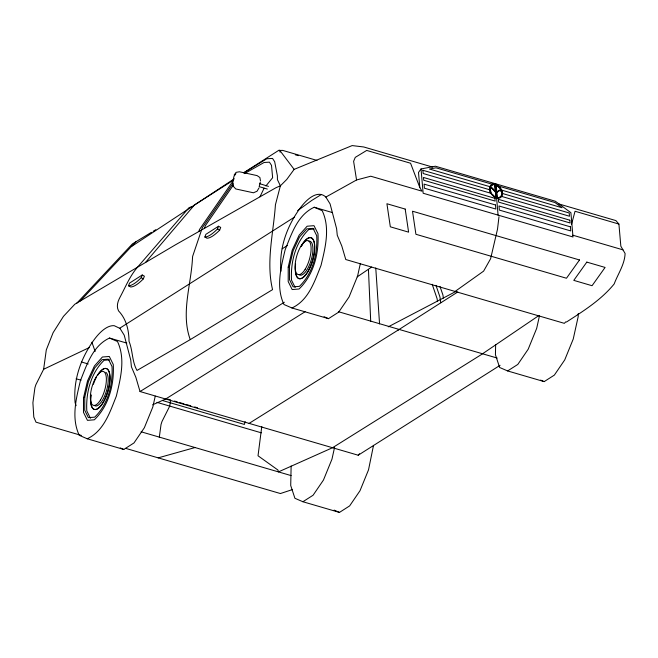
<?xml version="1.0" encoding="UTF-8"?>
<svg xmlns="http://www.w3.org/2000/svg" width="658" height="658" viewBox="0 0 658 658"><rect width="100%" height="100%" fill="white"/><g stroke="black" fill="none" stroke-linecap="round" stroke-linejoin="round"><path stroke-width="0.99" d="M280.982 271.228C279.025 249.645 285.975 228.803 298.041 211.086A64.854 24.091 -73.7 0 1 325.842 197.079L356.554 179.971L370.758 176.212L421.934 191.157L419.804 187.497L410.567 163.233L366.703 150.427L355.271 157.369L353.609 161.317L356.554 179.971M291.132 466.004L290.713 485.522L294.916 498.279L302.902 501.741L339.454 512.418L349.637 505.903L360.016 490.704L368.521 469.837L373.522 445.359M495.647 344.447L495.433 354.72L499.628 367.477L507.614 370.939L544.166 381.615L554.357 375.101L564.729 359.91L573.241 339.034L578.193 316.613L578.259 313.537M498.994 216.688L497.522 229.074L490.621 258.709L483.614 271.129L455.065 291.445M261.785 426.483L258.026 455.78L277.931 470.026L278.449 471.893L332.553 447.72L481.566 354.44L538.507 315.799M159.302 437.331L161.021 424.542L161.975 421.531L169.731 406.093L170.587 399.924L167.691 399.085M81.345 435.423L36.009 422.181L33.797 417.049L32.9 402.754L34.915 387.726L35.869 384.716L43.634 369.27L46.299 349.883L53.117 332.677L63.464 316.358L74.823 304.226L175.373 244.858L276.039 187.686L280.382 185.819L286.765 179.445L294.134 169.377L352.153 145.583L363.742 146.973L432.693 167.107M155.239 396.149L152.87 406.874L144.357 427.741L133.985 442.941L123.794 449.455L87.243 438.779L79.256 435.316C71.056 417.929 76.188 398.353 80.432 380.628C86.815 364.779 92.77 345.771 109.499 338.048L126.821 343.098M260.305 182.085L259.178 186.642L267.329 189.06M360.378 263.397L357.582 276.072L349.077 296.947L338.697 312.139L328.506 318.653L291.955 307.977L283.976 304.514C275.776 287.135 280.9 267.559 285.144 249.826C291.527 233.977 297.482 214.977 314.22 207.245L332.496 212.583M334.552 447.465L331.969 459.161L323.465 480.036L313.085 495.235L302.902 501.741M539.486 315.692L536.689 328.358L528.177 349.234L517.805 364.433L507.614 370.939M245.138 421.581L244.414 424.435L162.378 400.483M571.457 224.584L575.051 211.259L618.915 224.065L620.839 246.191L625.1 253.511C624.664 264.541 617.936 273.909 614.169 283.968C601.124 299.966 583.564 310.954 566.439 322.042M204.416 228.359L205.362 225.694L233.467 184.931M198.765 231.575L199.538 229.42L233.047 180.999M128.524 285.786L129.552 283.096L142.235 274.986L144.382 276.187L143.354 278.877A46.611 12.946 -61 0 1 130.671 286.978L128.524 285.786A46.611 12.946 -61 0 0 141.207 277.676L142.235 274.986M204.844 237.02L205.872 234.33L218.546 226.229L220.701 227.421L219.673 230.111A46.611 12.946 -61 0 1 206.99 238.212L204.844 237.02A46.611 12.946 -61 0 0 217.527 228.918L218.546 226.229M259.984 196.8L264.105 188.163M259.022 187.908L257.031 191.239L253.42 192.786L235.761 188.953L233.088 186.058L232.677 182.184L233.968 176.369L235.918 173.622M233.146 183.121L202.36 227.61L192.629 256.39L192.481 258.281C191.124 285.12 180.662 313.307 190.252 339.61L137.02 370.446C131.904 361.587 132.916 350.73 129.026 341.337C128.919 330.234 126.394 319.122 118.547 310.88C116.137 306.274 117.815 301.29 120.126 297.046C125.538 286.937 129.914 275.924 137.506 267.214L188.986 207.706L191.741 206.67M234.125 175.102L236.082 172.355L239.446 171.771L257.097 175.604L259.894 177.528L260.469 180.818M421.03 168.942L423.143 193.238L573.011 236.987L570.897 212.69L555.319 201.233L435.374 166.219L421.03 168.942L418.496 172.462L419.804 187.497M265.931 185.926L272.634 177.709L271.507 165.355L269.435 162.164L264.08 162.485L244.521 173.605M145.434 262.534L194.357 205.049L232.957 180.432M76.139 405.682L75.111 402.77C73.128 381.122 80.12 360.214 92.202 342.44A64.854 24.091 -73.7 0 1 114.262 325.71L120.011 328.432L124.239 335.226L130.745 360.016L131.411 366.794L135.844 377.273L140.031 391.535L358.191 455.221L359.531 453.757M565.74 321.844L564.367 323.349L345.771 259.532L341.782 245.96L337.266 235.268L336.608 228.68L330.077 203.881L325.842 197.079M76.723 303.28L132.455 243.855L151.414 232.332M80.317 300.986L136.05 241.56M279.379 150.435L282.66 150.394L316.983 160.42M496.609 192.498L499.471 190.392L501.709 191.05M297.646 210.65L311.678 200.493L321.186 194.62M357.187 276.886L371.63 267.082M131.32 246.61L234.347 178.77M243.773 172.7L279 150.189M294.587 217.05L119.666 328.268M282.241 248.79L287.431 245.475M87.243 438.779C103.98 431.048 109.935 412.048 116.318 396.198C120.554 378.465 125.686 358.89 117.486 341.51L109.499 338.048M291.955 307.977C308.692 300.245 314.647 281.246 321.03 265.396C325.274 247.671 330.406 228.096 322.206 210.708L314.22 207.245M398.065 330.127L457.771 291.979M358.191 455.221L500.08 365.305M249.111 423.382L399.151 329.436M305.106 311.728L165.676 399.003L152.623 404.834M140.031 391.535L284.338 302.244M243.731 172.881L266.786 158.767L272.527 158.413L274.674 161.712L277.38 175.785L277.429 179.65L280.382 185.819L275.431 204.761C273.506 232.883 265.84 261.719 272.568 289.627L190.252 339.61M153.182 231.279L155.831 229.7M456.052 291.379L388.269 326.829M43.634 369.27L89.208 347.613M292.284 489.626L280.407 493.541L125.694 448.369M498.057 197.762C501.766 197.976 504.176 190.59 499.537 190.524L496.741 192.58L497.193 197.803M158.208 457.861L195.015 447.539M490.942 193.296L423.135 173.506L422.954 170.274M314.236 229.042L308.824 229.469C295.475 242.35 290.499 262.007 291.51 280.119L295.146 287.456M109.524 359.844L104.112 360.271C90.763 373.152 85.787 392.81 86.798 410.921L90.434 418.249M495.351 183.73C489.174 182.784 487.603 190.688 491.575 194.25A10.347 6.638 35.8 0 0 496.625 198.403A10.347 6.638 35.8 0 0 501.199 197.063C505.212 192.276 499.8 185.934 495.351 183.73L498.081 215.117M492.184 184.215L435.966 167.806L429.46 169.04L489.725 186.633M498.764 186.14L554.982 202.549L562.047 207.747L501.783 190.154M558.765 203.914L615.896 220.594L618.915 224.065M489.963 187.62L492.2 188.278L495.589 192.202M422.855 170.249L489.437 189.685M502.622 193.534L569.211 212.978L569.491 216.235L501.692 196.438M572.781 235.194L622.97 249.851M295.31 154.794L298.247 155.65M338.36 311.686L497.201 358.059M81.345 361.966L88.23 363.973M174.436 401.051L177.323 401.89M179.247 402.457L184.059 403.864M185.984 404.423L190.804 405.83M194.653 406.948L197.54 407.796M76.139 378.761L81.066 380.201M156.925 402.351L261.358 432.841M141.075 431.788L291.116 475.594M259.828 183.73L268.48 186.395M540.613 380.077L544.166 381.615M324.073 316.728L328.506 318.653M334.124 510.106L339.454 512.418M120.249 447.909L123.794 449.455M217.527 228.918L219.673 230.111M141.207 277.676L143.354 278.877M294.134 169.377L279.658 150.221L280.127 152.171M493.41 195.566C488.984 192.852 488.203 183.96 494.89 184.207L496.058 197.63L491.962 194.118M491 192.498L490.062 187.752L492.151 188.361L495.466 192.202L495.918 197.425M95.155 351.471L91.881 342.185M439.972 286.403L442.949 295.064L443.336 298.115M435.974 285.317L439.947 296.98L440.745 302.762M432.191 284.281L437.126 298.781L437.43 301.249M375.759 267.979L379.559 323.909M368.472 270.093L370.701 321.178M97.721 374.879A21.303 7.912 -73.7 0 1 109.828 376.615A21.303 7.912 -73.7 0 1 99.333 407.294A21.303 7.912 -73.7 0 1 90.878 394.907M93.387 384.264A21.303 7.912 -73.7 0 1 96.438 377.116M105.88 372.346A17.659 6.564 -73.7 0 1 105.856 392.826A17.659 6.564 -73.7 0 1 94.522 405.55M97.952 374.945A21.303 7.912 -73.7 0 1 110.059 376.68A21.303 7.912 -73.7 0 1 99.564 407.36A21.303 7.912 -73.7 0 1 91.1 394.973M301.15 246.322A21.303 7.912 -73.7 0 1 314.425 244.332A21.303 7.912 -73.7 0 1 304.506 276.039A21.303 7.912 -73.7 0 1 295.59 264.105M308.939 241.108A17.659 6.564 -73.7 0 1 311.259 259.828A17.659 6.564 -73.7 0 1 299.242 274.748M302.664 244.143A21.303 7.912 -73.7 0 1 314.483 243.213A21.303 7.912 -73.7 0 1 307.623 272.28A21.303 7.912 -73.7 0 1 295.804 273.218M301.38 246.388A21.303 7.912 -73.7 0 1 302.236 244.85M83.5 397.917L83.484 412.344L87.456 420.355L94.349 419.804C108.94 405.739 114.369 384.264 113.266 364.483L109.294 356.471L102.393 357.014L94.423 365.98L87.506 380.949L83.5 397.917M84.759 397.111L84.742 410.321L88.378 417.649L94.694 417.156C108.044 404.275 113.02 384.617 112.008 366.506L108.373 359.169L102.056 359.671L94.752 367.871L88.419 381.574L84.759 397.111M288.212 267.115L288.196 281.542L292.168 289.553L299.069 289.01C313.652 274.937 319.081 253.462 317.978 233.68L314.006 225.669L307.113 226.22L299.135 235.177L292.218 250.147L288.212 267.115M289.471 266.309L289.454 279.518L293.09 286.855L299.406 286.353C312.756 273.473 317.732 253.815 316.72 235.704L313.085 228.375L306.768 228.869L299.464 237.069L293.139 250.78L289.471 266.309M502.136 192.86C502.548 195.747 499.874 198.148 497.078 197.926L495.91 184.503L500.014 188.015L502.136 192.86M490.58 186.633L490.259 187.522L492.291 188.114L495.318 191.634L494.693 184.421L492.546 184.873L490.58 186.633M579.501 259.968L566.472 278.244L415.914 234.281L412.508 211.218L579.501 259.968M586.813 262.106L573.784 280.374L592.06 285.712L605.089 267.436L586.813 262.106M499.348 190.178L496.79 192.062L496.165 184.849L499.841 188.073L501.38 190.771L499.348 190.178M494.906 198.313L423.481 177.463L423.727 180.243L495.153 201.093L494.906 198.313M569.836 220.191L498.41 199.341L498.657 202.121L570.083 222.972L569.836 220.191M495.482 204.967L424.065 184.108L424.418 188.204L495.844 209.055L495.482 204.967M570.42 226.846L498.994 205.987L499.348 210.083L570.774 230.933L570.42 226.846M405.196 209.079L386.92 203.741L390.326 226.813L408.602 232.151L405.196 209.079M100.427 400.072A17.659 6.564 -73.7 0 0 104.046 371.811A17.659 6.564 -73.7 0 0 90.639 393.352A17.659 6.564 -73.7 0 0 100.427 400.072M305.147 269.278A17.659 6.564 -73.7 0 0 308.767 241.009A17.659 6.564 -73.7 0 0 295.36 262.55A17.659 6.564 -73.7 0 0 305.147 269.278"/></g></svg>
